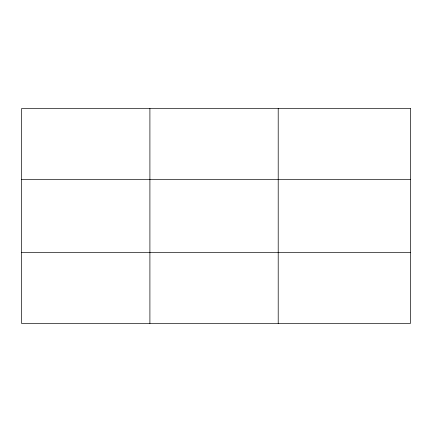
<?xml version="1.0" encoding="UTF-8"?>
<svg xmlns="http://www.w3.org/2000/svg" width="432" height="432" viewBox="0 0 432 432"><rect width="100%" height="100%" fill="white"/><g stroke="black" fill="none" stroke-linecap="round" stroke-linejoin="round"><path stroke-width="0.65" d="M149.904 108.535L149.904 323.465M278.208 108.535L278.208 323.465M21.6 179.464L410.4 179.464M21.6 252.536L410.4 252.536M410.4 108.535L410.4 323.465L21.6 323.465L21.6 108.535L410.4 108.535"/></g></svg>
